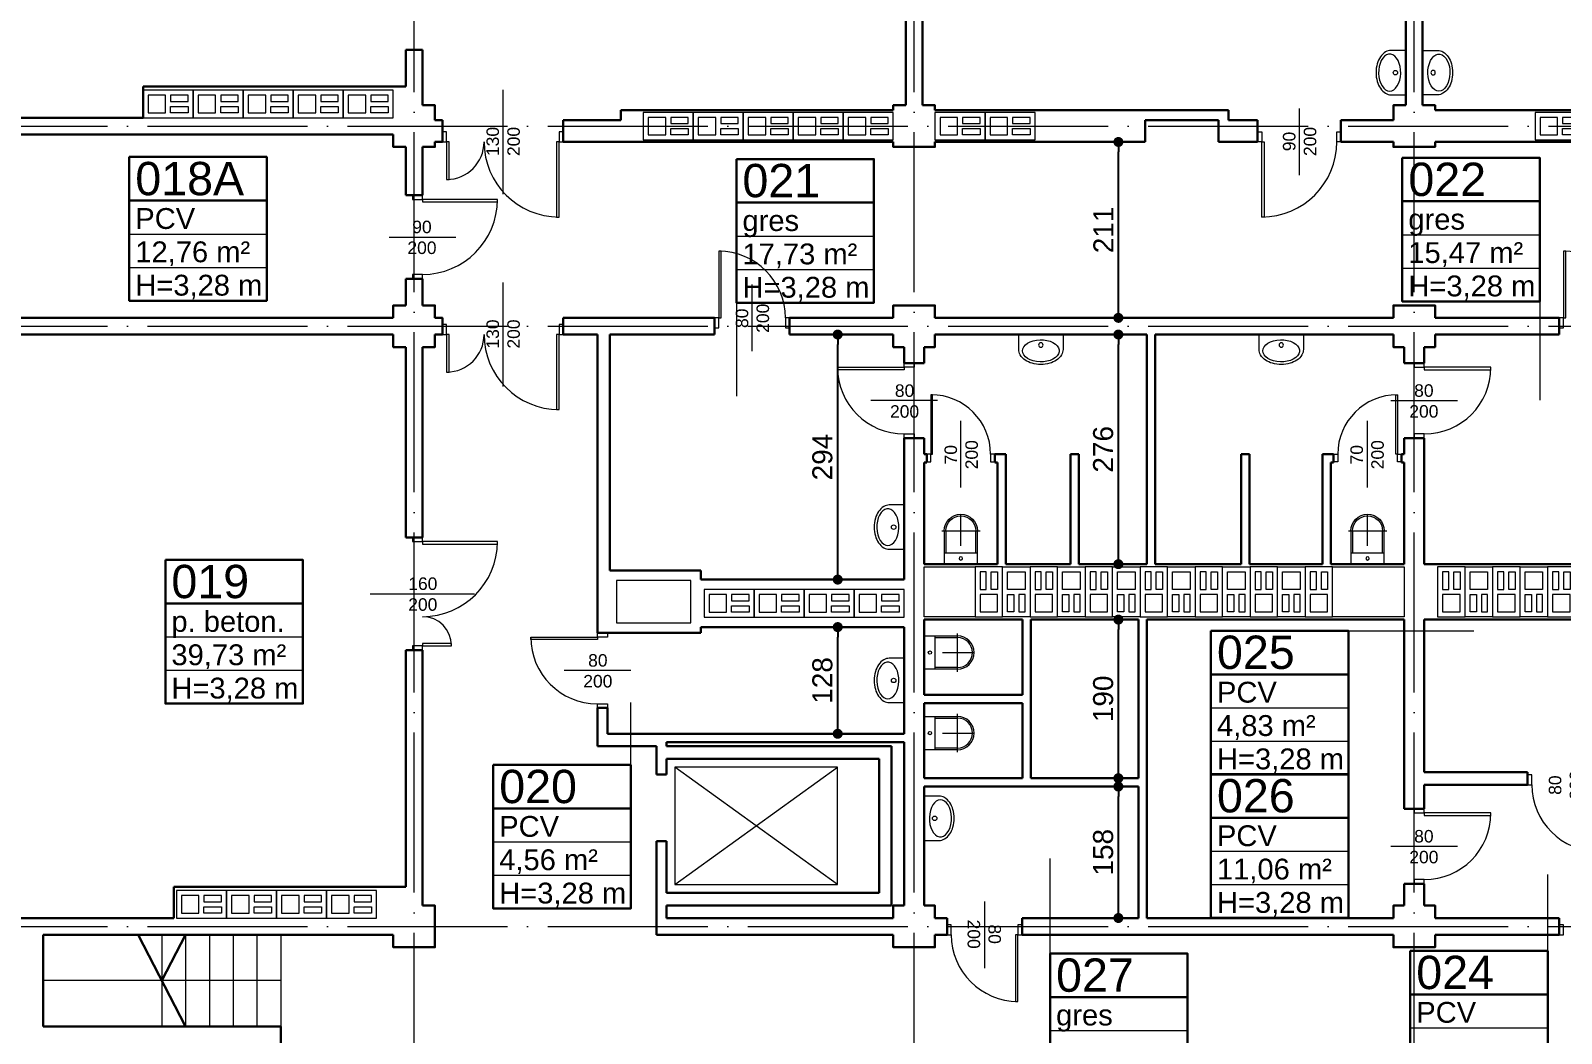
# Model space of a CAD drawing. Header units: millimetres. Extents: x 54 to 8480, y -22812 to 17434.
# Drawn here: x 1773 to 3609, y -16450 to -15247 of the extents above; entities that cross this region are included whole.
import ezdxf

# ---------------------------------------------------------------- set-up
doc = ezdxf.new("R2010")
doc.units = ezdxf.units.MM
doc.linetypes.add('ACAD_ISO04W100', pattern=[30, 24, -3, 0, -3])
for name, color, linetype, lineweight in [('000_armatura', 7, 'Continuous', 0), ('osie', 132, 'ACAD_ISO04W100', 0), ('STOLARKA', 97, 'Continuous', 0), ('tabelki', 151, 'Continuous', 0), ('wymiary', 150, 'Continuous', 0)]:
    doc.layers.add(name, color=color, linetype=linetype, lineweight=lineweight)
doc.layers.add('TABELKI PO UWAGACH', color=5, linetype='Continuous')
doc.styles.get("Standard").update_dxf_attribs({"font": 'arial.ttf'})
doc.dimstyles.new('ISO-25', dxfattribs={"dimtxt": 24, "dimasz": 12, "dimexe": 30, "dimexo": 30, "dimgap": 6, "dimtad": 1, "dimdec": 0, "dimtxsty": 'Standard', "dimblk": 'DOT', "dimcen": 2.5, "dimadec": 0, "dimazin": 0, "dimtfac": 1, "dimtdec": 0, "dimtmove": 0, "dimatfit": 3, "dimldrblk": 'DOT', "dimfxl": 1, "dimarcsym": 0})

# ---------------------------------------------------------------- blocks, each defined once
blk = doc.blocks.new('A$C13771EA7')
at = {"color": 132, "linetype": 'ACAD_ISO04W100', "lineweight": 0, "ltscale": 8}
for p, q in [((631, -2874), (631, 166)), ((1231, -2874), (1231, 166)), ((1831, -2874), (1831, 166)), ((-169, -754), (4311, -754)), ((-169, -994), (3231, -994)), ((-169, -1714), (3231, -1714))]:
    blk.add_line(p, q, dxfattribs=at)
blk = doc.blocks.new('A$C20DA20AD')
at = {"layer": 'STOLARKA', "lineweight": 0}
blk.add_line((45, -40), (45, 40), dxfattribs=at)
for points in [[(5, 0), (8, 0), (8, 80), (5, 80)], [(0, -12), (5, -12), (5, 0), (0, 0)], [(85, -12), (90, -12), (90, 0), (85, 0)]]:
    blk.add_lwpolyline(points, close=True, dxfattribs=at)
blk.add_arc((5, 0), 80, 0, 90, dxfattribs=at)
at = {"layer": 'STOLARKA', "lineweight": 0, "insert": (25.4, -37.7), "char_height": 15, "width": 74.399, "attachment_point": 1, "rotation": 90}
blk.add_mtext('\\pxqc;80\\P200', dxfattribs=at)
blk = doc.blocks.new('A$C1D836454')
at = {"color": 82, "lineweight": 0}
for points in [[(0, -16.5), (60, -16.5), (60, 16.5), (0, 16.5)], [(6, -10.5), (27, -10.5), (27, 10.5), (6, 10.5)], [(33, 3), (54, 3), (54, 10.5), (33, 10.5)], [(33, -3), (54, -3), (54, -10.5), (33, -10.5)]]:
    blk.add_lwpolyline(points, close=True, dxfattribs=at)
blk = doc.blocks.new('A$C08616DCC')
at = {"layer": 'STOLARKA', "lineweight": 0}
blk.add_line((-72.5, 62.5), (-72.5, -62.5), dxfattribs=at)
for points in [[(-140, 12), (-145, 12), (-145, 0), (-140, 0)], [(-137, 0), (-140, 0), (-140, -45), (-137, -45)], [(-5, 0), (-8, 0), (-8, -90), (-5, -90)], [(0, 12), (-5, 12), (-5, 0), (0, 0)]]:
    blk.add_lwpolyline(points, close=True, dxfattribs=at)
for centre, radius, start, end in [((-140, 0), 45, 270, 0), ((-5, 0), 90, 180, 270)]:
    blk.add_arc(centre, radius, start, end, dxfattribs=at)
blk = doc.blocks.new('A$C72E16341')
at = {"layer": 'STOLARKA', "lineweight": 0}
blk.add_line((40.8, -40), (40.8, 40), dxfattribs=at)
for points in [[(5, 0), (7, 0), (7, 71.5), (5, 71.5)], [(0, -9), (5, -9), (5, 0), (0, 0)], [(76.5, -9), (81.5, -9), (81.5, 0), (76.5, 0)]]:
    blk.add_lwpolyline(points, close=True, dxfattribs=at)
blk.add_arc((5, 0), 71.5, 0, 90, dxfattribs=at)
at = {"layer": 'STOLARKA', "lineweight": 0, "insert": (21.2, -37.7), "char_height": 15, "width": 74.399, "attachment_point": 1, "rotation": 90}
blk.add_mtext('\\pxqc;70\\P200', dxfattribs=at)
blk = doc.blocks.new('A$C326D3F87')
at = {"layer": 'STOLARKA', "lineweight": 0}
blk.add_line((50, -40), (50, 40), dxfattribs=at)
for points in [[(5, 0), (8, 0), (8, 90), (5, 90)], [(0, -12), (5, -12), (5, 0), (0, 0)], [(95, -12), (100, -12), (100, 0), (95, 0)]]:
    blk.add_lwpolyline(points, close=True, dxfattribs=at)
blk.add_arc((5, 0), 90, 0, 90, dxfattribs=at)
at = {"layer": 'STOLARKA', "lineweight": 0, "insert": (30.4, -37.7), "char_height": 15, "width": 74.399, "attachment_point": 1, "rotation": 90}
blk.add_mtext('\\pxqc;90\\P200', dxfattribs=at)
blk = doc.blocks.new('_Dot')
at = {"color": 0, "linetype": 'ByBlock', "lineweight": -2}
blk.add_line((-0.5, 0), (-1, 0), dxfattribs=at)
at = {"color": 0, "linetype": 'ByBlock', "lineweight": 0, "const_width": 0.5}
blk.add_lwpolyline([(-0.25, 0, 1), (0.25, 0, 1)], format="xyb", close=True, dxfattribs=at)
blk = doc.blocks.new('*D771')
at = {"layer": 'Defpoints', "color": 0, "linetype": 'Continuous', "lineweight": 0}
for p in [(2740.9, -15962.3), (2820.6, -15962.3), (2820.6, -16090.3)]:
    blk.add_point(p, dxfattribs=at)
at = {"layer": 'wymiary', "color": 0, "linetype": 'Continuous', "lineweight": -2}
for p, q in [((2790.6, -15962.3), (2710.9, -15962.3)), ((2740.9, -16078.3), (2740.9, -15974.3)), ((2790.6, -16090.3), (2710.9, -16090.3))]:
    blk.add_line(p, q, dxfattribs=at)
at = {"layer": 'wymiary', "color": 0, "linetype": 'Continuous', "lineweight": -2, "xscale": 12, "yscale": 12, "zscale": 12}
for p, rotation in [((2740.9, -15962.3), 90), ((2740.9, -16090.3), 270)]:
    blk.add_blockref('_Dot', p, dxfattribs=dict(at, rotation=rotation))
at = {"layer": 'wymiary', "color": 0, "linetype": 'Continuous', "lineweight": 0, "insert": (2722.6, -16026.3), "char_height": 24, "attachment_point": 5, "rotation": 90}
blk.add_mtext('128', dxfattribs=at)
blk = doc.blocks.new('*D772')
at = {"layer": 'Defpoints', "color": 0, "linetype": 'Continuous', "lineweight": 0}
for p in [(2740.9, -15611.3), (2807.6, -15611.3), (2820.6, -15905.3)]:
    blk.add_point(p, dxfattribs=at)
at = {"layer": 'wymiary', "color": 0, "linetype": 'Continuous', "lineweight": -2}
for p, q in [((2777.6, -15611.3), (2710.9, -15611.3)), ((2740.9, -15893.3), (2740.9, -15623.3)), ((2790.6, -15905.3), (2710.9, -15905.3))]:
    blk.add_line(p, q, dxfattribs=at)
at = {"layer": 'wymiary', "color": 0, "linetype": 'Continuous', "lineweight": -2, "xscale": 12, "yscale": 12, "zscale": 12}
for p, rotation in [((2740.9, -15611.3), 90), ((2740.9, -15905.3), 270)]:
    blk.add_blockref('_Dot', p, dxfattribs=dict(at, rotation=rotation))
at = {"layer": 'wymiary', "color": 0, "linetype": 'Continuous', "lineweight": 0, "insert": (2722.6, -15758.3), "char_height": 24, "attachment_point": 5, "rotation": 90}
blk.add_mtext('294', dxfattribs=at)
blk = doc.blocks.new('*D773')
at = {"layer": 'Defpoints', "color": 0, "linetype": 'Continuous', "lineweight": 0}
for p in [(3077.6, -16153.6), (3101.6, -16153.6), (3101.6, -16311.3)]:
    blk.add_point(p, dxfattribs=at)
at = {"layer": 'wymiary', "color": 0, "linetype": 'Continuous', "lineweight": -2}
for p, q in [((3071.6, -16153.6), (3047.6, -16153.6)), ((3077.6, -16299.3), (3077.6, -16165.6)), ((3071.6, -16311.3), (3047.6, -16311.3))]:
    blk.add_line(p, q, dxfattribs=at)
at = {"layer": 'wymiary', "color": 0, "linetype": 'Continuous', "lineweight": -2, "xscale": 12, "yscale": 12, "zscale": 12}
for p, rotation in [((3077.6, -16153.6), 90), ((3077.6, -16311.3), 270)]:
    blk.add_blockref('_Dot', p, dxfattribs=dict(at, rotation=rotation))
at = {"layer": 'wymiary', "color": 0, "linetype": 'Continuous', "lineweight": 0, "insert": (3059.4, -16232.4), "char_height": 24, "attachment_point": 5, "rotation": 90}
blk.add_mtext('158', dxfattribs=at)
blk = doc.blocks.new('*D774')
at = {"layer": 'Defpoints', "color": 0, "linetype": 'Continuous', "lineweight": 0}
for p in [(3077.6, -15953.3), (3101.6, -15953.3), (3101.6, -16143.6)]:
    blk.add_point(p, dxfattribs=at)
at = {"layer": 'wymiary', "color": 0, "linetype": 'Continuous', "lineweight": -2}
for p, q in [((3071.6, -15953.3), (3047.6, -15953.3)), ((3077.6, -16131.6), (3077.6, -15965.3)), ((3071.6, -16143.6), (3047.6, -16143.6))]:
    blk.add_line(p, q, dxfattribs=at)
at = {"layer": 'wymiary', "color": 0, "linetype": 'Continuous', "lineweight": -2, "xscale": 12, "yscale": 12, "zscale": 12}
for p, rotation in [((3077.6, -15953.3), 90), ((3077.6, -16143.6), 270)]:
    blk.add_blockref('_Dot', p, dxfattribs=dict(at, rotation=rotation))
at = {"layer": 'wymiary', "color": 0, "linetype": 'Continuous', "lineweight": 0, "insert": (3059.4, -16048.4), "char_height": 24, "attachment_point": 5, "rotation": 90}
blk.add_mtext('190', dxfattribs=at)
blk = doc.blocks.new('*D775')
at = {"layer": 'Defpoints', "color": 0, "linetype": 'Continuous', "lineweight": 0}
for p in [(3077.6, -15611.3), (3111.6, -15611.3), (3101.6, -15886.8)]:
    blk.add_point(p, dxfattribs=at)
at = {"layer": 'wymiary', "color": 0, "linetype": 'Continuous', "lineweight": -2}
for p, q in [((3081.6, -15611.3), (3047.6, -15611.3)), ((3077.6, -15874.8), (3077.6, -15623.3)), ((3071.6, -15886.8), (3047.6, -15886.8))]:
    blk.add_line(p, q, dxfattribs=at)
at = {"layer": 'wymiary', "color": 0, "linetype": 'Continuous', "lineweight": -2, "xscale": 12, "yscale": 12, "zscale": 12}
for p, rotation in [((3077.6, -15611.3), 90), ((3077.6, -15886.8), 270)]:
    blk.add_blockref('_Dot', p, dxfattribs=dict(at, rotation=rotation))
at = {"layer": 'wymiary', "color": 0, "linetype": 'Continuous', "lineweight": 0, "insert": (3059.4, -15749), "char_height": 24, "attachment_point": 5, "rotation": 90}
blk.add_mtext('276', dxfattribs=at)
blk = doc.blocks.new('*D776')
at = {"layer": 'Defpoints', "color": 0, "linetype": 'Continuous', "lineweight": 0}
for p in [(3077.6, -15380.3), (3109.6, -15380.3), (3111.6, -15591.3)]:
    blk.add_point(p, dxfattribs=at)
at = {"layer": 'wymiary', "color": 0, "linetype": 'Continuous', "lineweight": -2}
for p, q in [((3079.6, -15380.3), (3047.6, -15380.3)), ((3077.6, -15579.3), (3077.6, -15392.3)), ((3081.6, -15591.3), (3047.6, -15591.3))]:
    blk.add_line(p, q, dxfattribs=at)
at = {"layer": 'wymiary', "color": 0, "linetype": 'Continuous', "lineweight": -2, "xscale": 12, "yscale": 12, "zscale": 12}
for p, rotation in [((3077.6, -15380.3), 90), ((3077.6, -15591.3), 270)]:
    blk.add_blockref('_Dot', p, dxfattribs=dict(at, rotation=rotation))
at = {"layer": 'wymiary', "color": 0, "linetype": 'Continuous', "lineweight": 0, "insert": (3059.6, -15485.8), "char_height": 24, "attachment_point": 5, "rotation": 90}
blk.add_mtext('211', dxfattribs=at)
blk = doc.blocks.new('wc_1')
for p, q in [((20, 22), (20, 60)), ((43, 40), (-3, 40))]:
    blk.add_line(p, q)
for points in [[(40, 40), (40, 0), (0, 0), (0, 40)], [(2, 13), (2, 40)], [(38, 40), (38, 13)]]:
    blk.add_lwpolyline(points)
blk.add_lwpolyline([(0, 0), (0, 13), (40, 13), (40, 0)], close=True)
blk.add_circle((20, 7), 2)
for radius in [20, 18]:
    blk.add_arc((20, 40), radius, 0, 180)
blk = doc.blocks.new('A$C4F134952')
for p, q in [((0, 26.6), (-18, 26.6)), ((0, -26.6), (0, 26.6)), ((-18, -26.6), (0, -26.6))]:
    blk.add_line(p, q)
blk.add_lwpolyline([(-18, 26.6, 0.138474), (-24.4, 24.8, 0.107069), (-30.7, 18.8, 0.080452), (-34.5, 10.6, 0.068264), (-35.9, 0, 0.068264), (-34.5, -10.6, 0.080452), (-30.7, -18.8, 0.107069), (-24.4, -24.8, 0.138474), (-18, -26.6, 0.138474)], format="xyb")
at = {"flags": 128}
blk.add_lwpolyline([(-19.5, -22.2), (-17, -21.8), (-14.6, -20.6), (-12.4, -18.6), (-10.4, -16), (-8.8, -12.9), (-7.5, -9.2), (-6.7, -5.2), (-6.3, -1), (-6.4, 3.2), (-7, 7.3), (-8.1, 11.1), (-9.5, 14.5), (-11.4, 17.4), (-13.5, 19.7), (-15.8, 21.3), (-18.3, 22.1), (-20.8, 22.1), (-23.3, 21.3), (-25.6, 19.7), (-27.7, 17.4), (-29.6, 14.5), (-31, 11.1), (-32.1, 7.3), (-32.7, 3.2), (-32.8, -1), (-32.4, -5.2), (-31.6, -9.2), (-30.3, -12.9), (-28.7, -16), (-26.7, -18.6), (-24.5, -20.6), (-22.1, -21.8)], close=True, dxfattribs=at)
blk.add_circle((-12.6, 0), 2.66)
blk = doc.blocks.new('A$C4A7D7A23')
at = {"layer": 'STOLARKA', "lineweight": 0}
blk.add_line((-67.5, 62.5), (-67.5, -62.5), dxfattribs=at)
for points in [[(-130, 12), (-135, 12), (-135, 0), (-130, 0)], [(-127, 0), (-130, 0), (-130, -35), (-127, -35)], [(-5, 0), (-8, 0), (-8, -90), (-5, -90)], [(0, 12), (-5, 12), (-5, 0), (0, 0)]]:
    blk.add_lwpolyline(points, close=True, dxfattribs=at)
for centre, radius, start, end in [((-130, 0), 35, 270, 0), ((-5, 0), 90, 180, 270)]:
    blk.add_arc(centre, radius, start, end, dxfattribs=at)

msp = doc.modelspace()

# ---------------------------------------------------------------- linework, layer by layer
at = {"linetype": 'Continuous', "lineweight": 30}
for p, q in [((2822.6, -14666.3), (2822.6, -15336.3)), ((2842.6, -14666.3), (2842.6, -15336.3)), ((3422.6, -14666.3), (3422.6, -15336.3)), ((3442.6, -14666.3), (3442.6, -15336.3)), ((2222.6, -15269.9), (2242.6, -15269.9)), ((2222.6, -15269.9), (2222.6, -15313.8)), ((2242.6, -15269.9), (2242.6, -15336.3)), ((1657.6, -15351.3), (1907.6, -15351.3)), ((1657.6, -15371.3), (2207.6, -15371.3)), ((2222.6, -15386.3), (2222.6, -15444.3)), ((2242.6, -15386.3), (2242.6, -15444.3)), ((2222.6, -15444.3), (2242.6, -15444.3)), ((2222.6, -15544.3), (2242.6, -15544.3)), ((2222.6, -15544.3), (2222.6, -15576.3)), ((2242.6, -15544.3), (2242.6, -15576.3)), ((1657.6, -15591.3), (2207.6, -15591.3)), ((1657.6, -15611.3), (2207.6, -15611.3)), ((2222.6, -15626.3), (2222.6, -15854.8)), ((2242.6, -15626.3), (2242.6, -15854.8)), ((2847.8, -15755), (2847.8, -15765)), ((2929.3, -15755), (2929.3, -15765)), ((3020.3, -15755), (3020.3, -15886.8)), ((3030.3, -15755), (3030.3, -15886.8)), ((3225.1, -15755), (3225.1, -15886.8)), ((3235.1, -15755), (3235.1, -15886.8)), ((3335.8, -15755), (3335.8, -15765)), ((3417.3, -15755), (3417.3, -15765)), ((2222.6, -15989.8), (2222.6, -16273.8)), ((2242.6, -15989.8), (2242.6, -16296.3)), ((3420.6, -16180.3), (3444.6, -16180.3)), ((3420.6, -16270.3), (3444.6, -16270.3)), ((1787.6, -16441.3), (1787.6, -16331.3)), ((2072.6, -16441.3), (2072.6, -16461.3))]:
    msp.add_line(p, q, dxfattribs=at)
at = {"lineweight": 30}
for p, q in [((2222.6, -15313.8), (1907.6, -15313.8)), ((2807.6, -15342.3), (2480.6, -15342.3)), ((2480.6, -15342.3), (2480.6, -15354.3)), ((2857.6, -15342.3), (3209.6, -15342.3)), ((3209.6, -15354.3), (3209.6, -15342.3)), ((3798.6, -15342.3), (3457.6, -15342.3)), ((2266.6, -15354.3), (2257.6, -15354.3)), ((2480.6, -15354.3), (2411.6, -15354.3)), ((3109.6, -15380.3), (3109.6, -15354.3)), ((3109.6, -15354.3), (3197.6, -15354.3)), ((3197.6, -15380.3), (3197.6, -15354.3)), ((3244.6, -15354.3), (3209.6, -15354.3)), ((3407.6, -15354.3), (3344.6, -15354.3)), ((2266.6, -15380.3), (2257.6, -15380.3)), ((2807.6, -15380.3), (2411.6, -15380.3)), ((2857.6, -15380.3), (3109.6, -15380.3)), ((3344.6, -15380.3), (3407.6, -15380.3)), ((3815.6, -15380.3), (3457.6, -15380.3)), ((2411.6, -15591.3), (2411.6, -15611.3)), ((2593.1, -15591.3), (2411.6, -15591.3)), ((2593.1, -15591.3), (2593.1, -15591.3)), ((2593.1, -15591.3), (2593.1, -15611.3)), ((2807.6, -15591.3), (2683.1, -15591.3)), ((2683.1, -15591.3), (2683.1, -15611.3)), ((2857.6, -15591.3), (3407.6, -15591.3)), ((3457.6, -15591.3), (3606.6, -15591.3)), ((3606.6, -15591.3), (3606.6, -15611.3)), ((2593.1, -15603.3), (2593.1, -15603.3)), ((2266.6, -15611.3), (2257.6, -15611.3)), ((2411.6, -15611.3), (2452.6, -15611.3)), ((2452.6, -15611.3), (2452.6, -15969.3)), ((2467.6, -15611.3), (2467.6, -15894.3)), ((2467.6, -15611.3), (2593.1, -15611.3)), ((2683.1, -15611.3), (2807.6, -15611.3)), ((2820.6, -15626.3), (2820.6, -15645.6)), ((2844.6, -15626.3), (2844.6, -15645.6)), ((2857.6, -15611.3), (3111.6, -15611.3)), ((3111.6, -15611.3), (3111.6, -15886.8)), ((3121.6, -15611.3), (3407.6, -15611.3)), ((3121.6, -15611.3), (3121.6, -15886.8)), ((3420.6, -15626.3), (3420.6, -15645.6)), ((3444.6, -15626.3), (3444.6, -15645.6)), ((3457.6, -15611.3), (3606.6, -15611.3)), ((2844.6, -15645.6), (2820.6, -15645.6)), ((3420.6, -15645.6), (3444.6, -15645.6)), ((2844.6, -15735.6), (2820.6, -15735.6)), ((2820.6, -15735.6), (2820.6, -15905.3)), ((2844.6, -15735.6), (2844.6, -15755)), ((3420.6, -15735.6), (3420.6, -15755)), ((3420.6, -15735.6), (3444.6, -15735.6)), ((3444.6, -15735.6), (3444.6, -15886.8)), ((2844.6, -15755), (2847.8, -15755)), ((2929.3, -15755), (2942.6, -15755)), ((2942.6, -15755), (2942.6, -15886.8)), ((3020.3, -15755), (3030.3, -15755)), ((3235.1, -15755), (3225.1, -15755)), ((3322.6, -15755), (3322.6, -15886.8)), ((3335.8, -15755), (3322.6, -15755)), ((3420.6, -15755), (3417.3, -15755)), ((2844.6, -15765), (2844.6, -15886.8)), ((2844.6, -15765), (2847.8, -15765)), ((2929.3, -15765), (2932.6, -15765)), ((2932.6, -15765), (2932.6, -15886.8)), ((3332.6, -15765), (3332.6, -15886.8)), ((3335.8, -15765), (3332.6, -15765)), ((3420.6, -15765), (3417.3, -15765)), ((3420.6, -15765), (3420.6, -15886.8)), ((2242.6, -15854.8), (2222.6, -15854.8)), ((2467.6, -15894.3), (2576.6, -15894.3)), ((2467.6, -15894.3), (2576.6, -15894.3)), ((2576.6, -15905.3), (2576.6, -15894.3)), ((2576.6, -15905.3), (2576.6, -15894.3)), ((2844.6, -15886.8), (2932.6, -15886.8)), ((2942.6, -15886.8), (3020.3, -15886.8)), ((3030.3, -15886.8), (3111.6, -15886.8)), ((3225.1, -15886.8), (3121.6, -15886.8)), ((3322.6, -15886.8), (3235.1, -15886.8)), ((3420.6, -15886.8), (3332.6, -15886.8)), ((3444.6, -15886.8), (3708.6, -15886.8)), ((2576.6, -15905.3), (2820.6, -15905.3)), ((2576.6, -15905.3), (2820.6, -15905.3)), ((2844.6, -15953.3), (2844.6, -16043.4)), ((2844.6, -15953.3), (2962.6, -15953.3)), ((2962.6, -16043.4), (2962.6, -15953.3)), ((2972.6, -15953.3), (3101.6, -15953.3)), ((2972.6, -16143.6), (2972.6, -15953.3)), ((3101.6, -16143.6), (3101.6, -15953.3)), ((3111.6, -15953.3), (3420.6, -15953.3)), ((3111.6, -16311.3), (3111.6, -15953.3)), ((3420.6, -15953.3), (3420.6, -16180.3)), ((3444.6, -15953.3), (3708.6, -15953.3)), ((3444.6, -15953.3), (3444.6, -16136.4)), ((2452.6, -15969.3), (2523.6, -15969.3)), ((2452.6, -15969.3), (2523.6, -15969.3)), ((2523.6, -15969.3), (2523.6, -15969.3)), ((2523.6, -15969.3), (2535.6, -15969.3)), ((2523.6, -15969.3), (2523.6, -15969.3)), ((2523.6, -15969.3), (2535.6, -15969.3)), ((2535.6, -15969.3), (2535.6, -15969.3)), ((2535.6, -15969.3), (2576.6, -15969.3)), ((2535.6, -15969.3), (2535.6, -15969.3)), ((2535.6, -15969.3), (2576.6, -15969.3)), ((2576.6, -15962.3), (2820.6, -15962.3)), ((2576.6, -15969.3), (2576.6, -15962.3)), ((2576.6, -15962.3), (2820.6, -15962.3)), ((2576.6, -15969.3), (2576.6, -15962.3)), ((2820.6, -15962.3), (2820.6, -16090.3)), ((2242.6, -15989.8), (2222.6, -15989.8)), ((2962.6, -16043.4), (2844.6, -16043.4)), ((2452.6, -16059.3), (2452.6, -16105.3)), ((2452.6, -16059.3), (2464.6, -16059.3)), ((2464.6, -16059.3), (2464.6, -16090.3)), ((2844.6, -16053.4), (2844.6, -16143.6)), ((2962.6, -16053.4), (2844.6, -16053.4)), ((2962.6, -16143.6), (2962.6, -16053.4)), ((2523.6, -16105.3), (2452.6, -16105.3)), ((2820.6, -16090.3), (2464.6, -16090.3)), ((2523.6, -16105.3), (2523.6, -16139.3)), ((2820.6, -16100.3), (2535.6, -16100.3)), ((2535.6, -16105.3), (2535.6, -16100.3)), ((2805.6, -16105.3), (2535.6, -16105.3)), ((2805.6, -16105.3), (2805.6, -16296.3)), ((2820.6, -16100.3), (2820.6, -16296.3)), ((2535.6, -16120.3), (2535.6, -16139.3)), ((2790.6, -16120.3), (2535.6, -16120.3)), ((2790.6, -16120.3), (2790.6, -16281.3)), ((2523.6, -16139.3), (2535.6, -16139.3)), ((3444.6, -16136.4), (3568.6, -16136.4)), ((3568.6, -16136.4), (3568.6, -16151.4)), ((2844.6, -16143.6), (2962.6, -16143.6)), ((2844.6, -16153.6), (2844.6, -16296.3)), ((2844.6, -16153.6), (3101.6, -16153.6)), ((2972.6, -16143.6), (3101.6, -16143.6)), ((3101.6, -16311.3), (3101.6, -16153.6)), ((3444.6, -16151.4), (3568.6, -16151.4)), ((3444.6, -16151.4), (3444.6, -16180.3)), ((2523.6, -16219.3), (2523.6, -16331.3)), ((2523.6, -16219.3), (2535.6, -16219.3)), ((2535.6, -16219.3), (2535.6, -16281.3)), ((3420.6, -16270.3), (3420.6, -16296.3)), ((3444.6, -16270.3), (3444.6, -16296.3)), ((1944.6, -16311.3), (1944.6, -16273.8)), ((2222.6, -16273.8), (1944.6, -16273.8)), ((2790.6, -16281.3), (2535.6, -16281.3)), ((2805.6, -16296.3), (2535.6, -16296.3)), ((2535.6, -16296.3), (2535.6, -16311.3)), ((1657.6, -16311.3), (1944.6, -16311.3)), ((2807.6, -16311.3), (2535.6, -16311.3)), ((2857.6, -16311.3), (2872.1, -16311.3)), ((2872.1, -16331.3), (2872.1, -16311.3)), ((2962.1, -16311.3), (3101.6, -16311.3)), ((2962.1, -16331.3), (2962.1, -16311.3)), ((3111.6, -16311.3), (3407.6, -16311.3)), ((3457.6, -16311.3), (3606.6, -16311.3)), ((3606.6, -16331.3), (3606.6, -16311.3)), ((1787.6, -16331.3), (2207.6, -16331.3)), ((1901.6, -16331.3), (1958.6, -16441.3)), ((1958.6, -16331.3), (1930.1, -16386.3)), ((2807.6, -16331.3), (2523.6, -16331.3)), ((2857.6, -16331.3), (2872.1, -16331.3)), ((2962.1, -16331.3), (3407.6, -16331.3)), ((3457.6, -16331.3), (3606.6, -16331.3)), ((1787.6, -16441.3), (2072.6, -16441.3))]:
    msp.add_line(p, q, dxfattribs=at)
at = {"color": 7, "lineweight": 30}
for p, q in [((1907.6, -15313.8), (1907.6, -15351.3)), ((3244.6, -15354.3), (3244.6, -15380.3)), ((3344.6, -15380.3), (3344.6, -15354.3)), ((3197.6, -15380.3), (3244.6, -15380.3)), ((2535.6, -16105.3), (2535.6, -16100.3))]:
    msp.add_line(p, q, dxfattribs=at)
at = {"lineweight": 0}
for p, q in [((2545.6, -16271.3), (2740.6, -16130.3)), ((2740.6, -16271.3), (2545.6, -16130.3)), ((1930.1, -16331.3), (1930.1, -16441.3)), ((1958.6, -16331.3), (1958.6, -16441.3)), ((1987.1, -16331.3), (1987.1, -16441.3)), ((2015.6, -16331.3), (2015.6, -16441.3)), ((2044.1, -16331.3), (2044.1, -16441.3)), ((2072.6, -16331.3), (2072.6, -16461.3)), ((2072.6, -16386.3), (1787.6, -16386.3))]:
    msp.add_line(p, q, dxfattribs=at)
at = {"lineweight": 30}
for points in [[(2257.6, -15354.3), (2257.6, -15336.3), (2242.6, -15336.3)], [(2822.6, -15336.3), (2807.6, -15336.3), (2807.6, -15342.3)], [(2857.6, -15342.3), (2857.6, -15336.3), (2842.6, -15336.3)], [(3422.6, -15336.3), (3407.6, -15336.3), (3407.6, -15354.3)], [(3457.6, -15342.3), (3457.6, -15336.3), (3442.6, -15336.3)], [(2207.6, -15371.3), (2207.6, -15386.3), (2222.6, -15386.3)], [(2266.6, -15354.3), (2266.6, -15380.3)], [(2411.6, -15354.3), (2411.6, -15380.3)], [(2242.6, -15386.3), (2257.6, -15386.3), (2257.6, -15380.3)], [(2807.6, -15380.3), (2807.6, -15386.3), (2857.6, -15386.3), (2857.6, -15380.3)], [(3407.6, -15380.3), (3407.6, -15386.3), (3457.6, -15386.3), (3457.6, -15380.3)], [(2222.6, -15576.3), (2207.6, -15576.3), (2207.6, -15591.3)], [(2257.6, -15591.3), (2257.6, -15576.3), (2242.6, -15576.3)], [(2257.6, -15591.3), (2266.6, -15591.3), (2266.6, -15611.3)], [(2857.6, -15591.3), (2857.6, -15576.3), (2807.6, -15576.3), (2807.6, -15591.3)], [(3457.6, -15591.3), (3457.6, -15576.3), (3407.6, -15576.3), (3407.6, -15591.3)], [(2207.6, -15611.3), (2207.6, -15626.3), (2222.6, -15626.3)], [(2242.6, -15626.3), (2257.6, -15626.3), (2257.6, -15611.3)], [(2807.6, -15611.3), (2807.6, -15626.3), (2820.6, -15626.3)], [(2844.6, -15626.3), (2857.6, -15626.3), (2857.6, -15611.3)], [(3407.6, -15611.3), (3407.6, -15626.3), (3420.6, -15626.3)], [(3444.6, -15626.3), (3457.6, -15626.3), (3457.6, -15611.3)], [(2207.6, -16331.3), (2207.6, -16346.3), (2257.6, -16346.3), (2257.6, -16296.3), (2242.6, -16296.3)], [(2820.6, -16296.3), (2807.6, -16296.3), (2807.6, -16311.3)], [(2820.6, -16296.3), (2807.6, -16296.3), (2807.6, -16311.3)], [(2857.6, -16311.3), (2857.6, -16296.3), (2844.6, -16296.3)], [(3420.6, -16296.3), (3407.6, -16296.3), (3407.6, -16311.3)], [(3457.6, -16311.3), (3457.6, -16296.3), (3444.6, -16296.3)], [(2807.6, -16331.3), (2807.6, -16346.3), (2857.6, -16346.3), (2857.6, -16331.3)], [(3407.6, -16331.3), (3407.6, -16346.3), (3457.6, -16346.3), (3457.6, -16331.3)]]:
    msp.add_lwpolyline(points, dxfattribs=at)
at = {"color": 82, "lineweight": 0}
for points in [[(2844.6, -15890), (2905.6, -15890), (2905.6, -15950), (2844.6, -15950)], [(3334.6, -15890), (3420.6, -15890), (3420.6, -15950), (3334.6, -15950)], [(2475.6, -15957.3), (2564.6, -15957.3), (2564.6, -15906.3), (2475.6, -15906.3)]]:
    msp.add_lwpolyline(points, close=True, dxfattribs=at)
at = {"lineweight": 0}
msp.add_lwpolyline([(2545.6, -16271.3), (2740.6, -16271.3), (2740.6, -16130.3), (2545.6, -16130.3)], close=True, dxfattribs=at)
at = {"layer": 'STOLARKA', "lineweight": 0}
for p, q in [((3294.6, -15340.3), (3294.6, -15420.3)), ((2860.6, -15690.6), (2780.6, -15690.6)), ((3376.6, -15795), (3376.6, -15715)), ((2492.6, -16014.3), (2412.6, -16014.3)), ((2917.1, -16291.3), (2917.1, -16371.3))]:
    msp.add_line(p, q, dxfattribs=at)
for points in [[(3244.6, -15368.3), (3249.6, -15368.3), (3249.6, -15380.3), (3244.6, -15380.3)], [(3339.6, -15368.3), (3344.6, -15368.3), (3344.6, -15380.3), (3339.6, -15380.3)], [(3249.6, -15380.3), (3252.6, -15380.3), (3252.6, -15470.3), (3249.6, -15470.3)], [(2832.6, -15645.6), (2832.6, -15650.6), (2820.6, -15650.6), (2820.6, -15645.6)], [(2820.6, -15650.6), (2820.6, -15653.6), (2740.6, -15653.6), (2740.6, -15650.6)], [(3412.3, -15755), (3410.3, -15755), (3410.3, -15683.5), (3412.3, -15683.5)], [(2832.6, -15730.6), (2832.6, -15735.6), (2820.6, -15735.6), (2820.6, -15730.6)], [(3340.8, -15764), (3335.8, -15764), (3335.8, -15755), (3340.8, -15755)], [(3417.3, -15764), (3412.3, -15764), (3412.3, -15755), (3417.3, -15755)], [(2452.6, -15974.3), (2452.6, -15977.3), (2372.6, -15977.3), (2372.6, -15974.3)], [(2464.6, -15969.3), (2464.6, -15974.3), (2452.6, -15974.3), (2452.6, -15969.3)], [(2464.6, -16054.3), (2464.6, -16059.3), (2452.6, -16059.3), (2452.6, -16054.3)], [(3573.6, -16139.4), (3568.6, -16139.4), (3568.6, -16151.4), (3573.6, -16151.4)], [(2877.1, -16319.3), (2872.1, -16319.3), (2872.1, -16331.3), (2877.1, -16331.3)], [(2962.1, -16319.3), (2957.1, -16319.3), (2957.1, -16331.3), (2962.1, -16331.3)], [(3611.6, -16319.3), (3606.6, -16319.3), (3606.6, -16331.3), (3611.6, -16331.3)], [(2957.1, -16331.3), (2954.1, -16331.3), (2954.1, -16411.3), (2957.1, -16411.3)]]:
    msp.add_lwpolyline(points, close=True, dxfattribs=at)
for centre, radius, start, end in [((3249.6, -15380.3), 90, 270, 0), ((2820.6, -15650.6), 80, 180, 270), ((3412.3, -15755), 71.5, 90, 180), ((2452.6, -15974.3), 80, 180, 270), ((3653.6, -16151.4), 80, 180, 270), ((2957.1, -16331.3), 80, 180, 270)]:
    msp.add_arc(centre, radius, start, end, dxfattribs=at)
at = {"layer": 'TABELKI PO UWAGACH', "color": 30, "linetype": 'Continuous', "lineweight": 30}
for p, q in [((1891, -15450.7), (2055.8, -15450.7)), ((2619.4, -15453.1), (2784.3, -15453.1)), ((3418.2, -15451.5), (3583.1, -15451.5)), ((1934.3, -15934), (2099.2, -15934)), ((3188.6, -16019), (3353.5, -16019)), ((2327.6, -16179.9), (2492.5, -16179.9)), ((3188.6, -16191.1), (3353.5, -16191.1)), ((2995.7, -16406.3), (3160.6, -16406.3)), ((3427.8, -16403.1), (3592.7, -16403.1))]:
    msp.add_line(p, q, dxfattribs=at)
at = {"layer": 'TABELKI PO UWAGACH', "color": 30, "linetype": 'Continuous', "lineweight": 0}
for p, q in [((1891, -15490.7), (2055.8, -15490.7)), ((2619.4, -15493.1), (2784.3, -15493.1)), ((3418.2, -15491.5), (3583.1, -15491.5)), ((1891, -15530.7), (2055.8, -15530.7)), ((2619.4, -15533.1), (2784.3, -15533.1)), ((3418.2, -15531.5), (3583.1, -15531.5)), ((2619.4, -15573.1), (2619.4, -15685.3)), ((3583.1, -15571.5), (3583.1, -15690.2)), ((1934.3, -15974), (2099.2, -15974)), ((3353.5, -15966.6), (3504.1, -15966.6)), ((1934.3, -16014), (2099.2, -16014)), ((2492.5, -16127.6), (2492.5, -16052.6)), ((3188.6, -16059), (3353.5, -16059)), ((3188.6, -16099), (3353.5, -16099)), ((2327.6, -16219.9), (2492.5, -16219.9)), ((3188.6, -16231.1), (3353.5, -16231.1)), ((2995.7, -16353.9), (2995.7, -16239.8)), ((2327.6, -16259.9), (2492.5, -16259.9)), ((3188.6, -16271.1), (3353.5, -16271.1)), ((3592.7, -16350.7), (3592.7, -16259.1)), ((2995.7, -16446.3), (3160.6, -16446.3)), ((3427.8, -16443.1), (3592.7, -16443.1))]:
    msp.add_line(p, q, dxfattribs=at)
at = {"layer": 'TABELKI PO UWAGACH', "color": 30, "linetype": 'Continuous', "lineweight": 30}
for points in [[(1891, -15398.3), (2055.8, -15398.3), (2055.8, -15570.7), (1891, -15570.7)], [(2619.4, -15400.8), (2784.3, -15400.8), (2784.3, -15573.1), (2619.4, -15573.1)], [(3418.2, -15399.2), (3583.1, -15399.2), (3583.1, -15571.5), (3418.2, -15571.5)], [(1934.3, -15881.7), (2099.2, -15881.7), (2099.2, -16054), (1934.3, -16054)], [(3188.6, -15966.6), (3353.5, -15966.6), (3353.5, -16139), (3188.6, -16139)], [(2327.6, -16127.6), (2492.5, -16127.6), (2492.5, -16299.9), (2327.6, -16299.9)], [(3188.6, -16138.7), (3353.5, -16138.7), (3353.5, -16311.1), (3188.6, -16311.1)], [(2995.7, -16353.9), (3160.6, -16353.9), (3160.6, -16526.3), (2995.7, -16526.3)], [(3427.8, -16350.7), (3592.7, -16350.7), (3592.7, -16523.1), (3427.8, -16523.1)]]:
    msp.add_lwpolyline(points, close=True, dxfattribs=at)

# ---------------------------------------------------------------- block references
at = {"color": 7, "lineweight": 30}
for p in [(1907.6, -15334.8), (1967.6, -15334.8), (2027.6, -15334.8), (2087.6, -15334.8), (2147.6, -15334.8), (2507.6, -15361.3), (2567.6, -15361.3), (2627.6, -15361.3), (2687.6, -15361.3), (2747.6, -15361.3), (2857.6, -15361.3), (2917.6, -15361.3), (3577.6, -15361.3), (2580.6, -15933.8), (2640.6, -15933.8), (2700.6, -15933.8), (2760.6, -15933.8), (1947.6, -16294.8), (2007.6, -16294.8), (2067.6, -16294.8), (2127.6, -16294.8)]:
    msp.add_blockref('A$C1D836454', p, dxfattribs=at)
at = {"linetype": 'Continuous', "lineweight": 30}
for p in [(2411.6, -15380.3), (2411.6, -15611.3)]:
    msp.add_blockref('A$C08616DCC', p, dxfattribs=at)
at = {"lineweight": 30}
msp.add_blockref('A$C72E16341', (2847.8, -15755), dxfattribs=at)
at = {"lineweight": 30, "rotation": 90}
msp.add_blockref('A$C4A7D7A23', (2242.6, -15854.8), dxfattribs=at)
at = {"color": 7, "lineweight": 30, "rotation": 90}
for p in [(2922.1, -15950), (2988.1, -15950), (3054.1, -15950), (3120.1, -15950), (3186.1, -15950), (3252.1, -15950), (3318.1, -15950), (3477.1, -15950), (3543.1, -15950), (3609.1, -15950)]:
    msp.add_blockref('A$C1D836454', p, dxfattribs=at)
at = {"color": 7, "lineweight": 30, "xscale": -1, "rotation": 90}
for p in [(2955.1, -15890), (3021.1, -15890), (3087.1, -15890), (3153.1, -15890), (3219.1, -15890), (3285.1, -15890), (3510.1, -15890), (3576.1, -15890)]:
    msp.add_blockref('A$C1D836454', p, dxfattribs=at)
at = {"layer": '000_armatura'}
for p in [(3422.6, -15297.1), (2820.6, -15842.4), (2820.6, -16026.3)]:
    msp.add_blockref('A$C4F134952', p, dxfattribs=at)
at = {"layer": '000_armatura', "xscale": -1}
for name, p in [('A$C4F134952', (3442.6, -15297.1)), ('wc_1', (2908.6, -15886.8)), ('wc_1', (3396.6, -15886.8))]:
    msp.add_blockref(name, p, dxfattribs=at)
at = {"layer": '000_armatura', "xscale": -1, "rotation": 270}
for p in [(2984.6, -15611.3), (3273, -15611.3)]:
    msp.add_blockref('A$C4F134952', p, dxfattribs=at)
at = {"layer": '000_armatura'}
for name, p, rotation in [('wc_1', (2844.6, -15972.9), 270), ('wc_1', (2844.6, -16069.4), 270), ('A$C4F134952', (2844.6, -16191.7), 180)]:
    msp.add_blockref(name, p, dxfattribs=dict(at, rotation=rotation))
at = {"layer": 'osie', "lineweight": 30}
msp.add_blockref('A$C13771EA7', (1601.6, -14607.3), dxfattribs=at)
at = {"layer": 'STOLARKA', "lineweight": 30, "rotation": 270}
for name, p in [('A$C326D3F87', (2242.6, -15444.3)), ('A$C20DA20AD', (3444.6, -15645.6)), ('A$C20DA20AD', (3444.6, -16180.3))]:
    msp.add_blockref(name, p, dxfattribs=at)
at = {"layer": 'STOLARKA', "lineweight": 30}
for p in [(2593.1, -15591.3), (3606.6, -15591.3)]:
    msp.add_blockref('A$C20DA20AD', p, dxfattribs=at)

# ---------------------------------------------------------------- texts
at = {"layer": 'STOLARKA', "lineweight": 0, "char_height": 15, "width": 74.399}
for s, insert, attachment_point, rotation in [('\\pxqc;130\\P200', (2319.5, -15342.5), 3, 90), ('\\pxqc;90\\P200', (3275, -15342.5), 3, 90), ('\\pxqc;130\\P200', (2319.5, -15573.5), 3, 90), ('\\pxqc;70\\P200', (3396.2, -15792.7), 7, 90), ('\\pxqc;80\\P200', (3594, -16189.1), 1, 90), ('\\pxqc;80\\P200', (2936.7, -16293.5), 1, 270)]:
    msp.add_mtext(s, dxfattribs=dict(at, insert=insert, attachment_point=attachment_point, rotation=rotation))
at = {"layer": 'STOLARKA', "lineweight": 0, "char_height": 15, "width": 74.399, "attachment_point": 3}
for s, insert in [('\\pxqc;80\\P200', (2858.3, -15671.1)), ('\\pxqc;160\\P200', (2280.3, -15902.7)), ('\\pxqc;80\\P200', (2490.3, -15994.7))]:
    msp.add_mtext(s, dxfattribs=dict(at, insert=insert))
at = {"layer": 'tabelki', "color": 5, "linetype": 'Continuous', "lineweight": 0, "attachment_point": 1}
for s, insert, char_height, width in [('\\pxql;018A', (1898.2, -15404.2), 40, 47.056), ('\\pxql;021', (2626.6, -15406.6), 40, 47.056), ('\\pxql;022', (3425.5, -15405.1), 40, 47.056), ('\\pxql;PCV', (1898.2, -15459.6), 25, 194.396), ('\\pxql;gres', (2626.6, -15462.1), 25, 194.396), ('\\pxql;gres', (3425.5, -15460.5), 25, 194.396), ('\\pxql;12,76 m²', (1898.2, -15499.6), 25, 160.906), ('\\pxql;17,73 m²', (2626.6, -15502.1), 25, 160.906), ('\\pxql;15,47 m²', (3425.5, -15500.5), 25, 160.906), ('\\pxql;H=3,28 m', (1898.2, -15539.6), 25, 182.523), ('\\pxql;H=3,28 m', (2626.6, -15542.1), 25, 182.523), ('\\pxql;H=3,28 m', (3425.5, -15540.5), 25, 182.523), ('\\pxql;019', (1941.5, -15887.6), 40, 47.056), ('\\pxql;p. beton.', (1941.5, -15943), 25, 194.396), ('\\pxql;025', (3195.9, -15972.5), 40, 47.056), ('\\pxql;39,73 m²', (1941.5, -15983), 25, 160.906), ('\\pxql;H=3,28 m', (1941.5, -16023), 25, 182.523), ('\\pxql;PCV', (3195.9, -16027.9), 25, 194.396), ('\\pxql;4,83 m²', (3195.9, -16067.9), 25, 160.906), ('\\pxql;H=3,28 m', (3195.9, -16107.9), 25, 182.523), ('\\pxql;020', (2334.8, -16133.5), 40, 47.056), ('\\pxql;026', (3195.9, -16144.6), 40, 47.056), ('\\pxql;PCV', (2334.8, -16188.9), 25, 194.396), ('\\pxql;PCV', (3195.9, -16200.1), 25, 194.396), ('\\pxql;4,56 m²', (2334.8, -16228.9), 25, 160.906), ('\\pxql;11,06 m²', (3195.9, -16240.1), 25, 160.906), ('\\pxql;H=3,28 m', (2334.8, -16268.9), 25, 182.523), ('\\pxql;H=3,28 m', (3195.9, -16280.1), 25, 182.523), ('\\pxql;027', (3002.9, -16359.8), 40, 47.056), ('\\pxql;024', (3435, -16356.6), 40, 47.056), ('\\pxql;PCV', (3435, -16412), 25, 194.396), ('\\pxql;gres', (3002.9, -16415.2), 25, 194.396)]:
    msp.add_mtext(s, dxfattribs=dict(at, insert=insert, char_height=char_height, width=width))

# ---------------------------------------------------------------- dimensions: what is measured, and where the dimension line sits
at = {"layer": 'wymiary', "linetype": 'Continuous', "lineweight": 0}
for base, p1, p2, picture, middle in [((3077.6, -15380.3), (3111.6, -15591.3), (3109.6, -15380.3), '*D776', (3059.6, -15485.8)), ((2740.9, -15611.3), (2820.6, -15905.3), (2807.6, -15611.3), '*D772', (2722.6, -15758.3)), ((3077.6460324, -15611.2781943), (3101.5896651, -15886.7781943), (3111.5896651, -15611.2781943), '*D775', (3059.3922807, -15749.0281943)), ((3077.6, -15953.3), (3101.6, -16143.6), (3101.6, -15953.3), '*D774', (3059.4, -16048.4))]:
    dim = msp.add_linear_dim(base=base, p1=p1, p2=p2, angle=90, dimstyle='ISO-25', override={"dimtmove": 1}, dxfattribs=at)
    dim.commit()
    dim.dimension.update_dxf_attribs({"geometry": picture, "text_midpoint": middle})
for base, p1, p2, picture, middle in [((2740.9, -15962.3), (2820.6, -16090.3), (2820.6, -15962.3), '*D771', (2722.6, -16026.3)), ((3077.6, -16153.6), (3101.6, -16311.3), (3101.6, -16153.6), '*D773', (3059.4, -16232.4))]:
    dim = msp.add_linear_dim(base=base, p1=p1, p2=p2, angle=90, dimstyle='ISO-25', dxfattribs=at)
    dim.commit()
    dim.dimension.update_dxf_attribs({"geometry": picture, "text_midpoint": middle})

doc.saveas('drawing.dxf')
